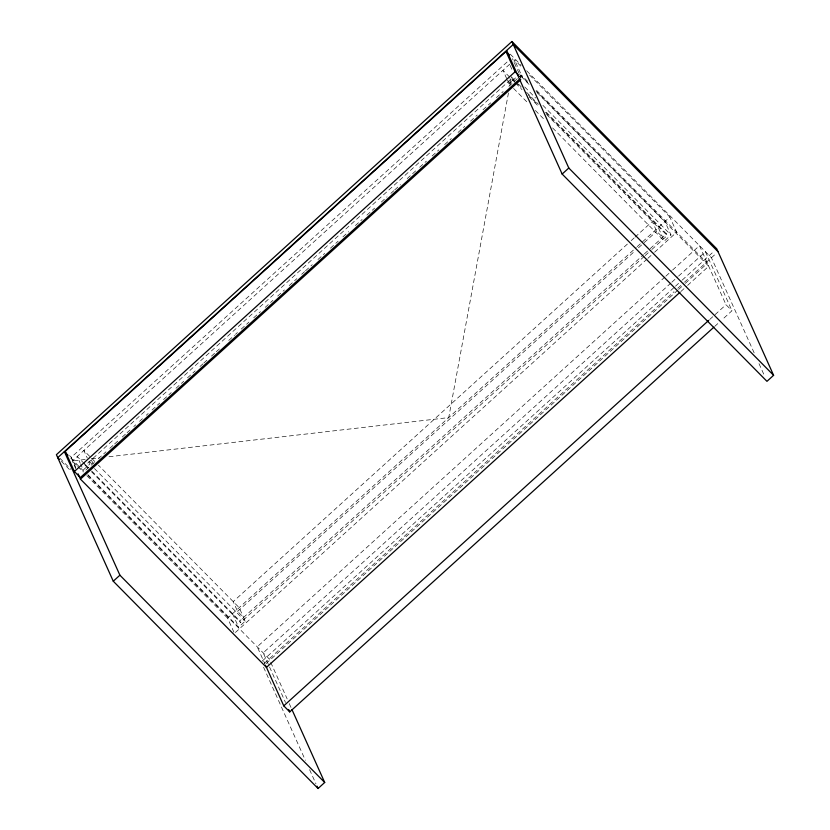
<?xml version="1.0" encoding="UTF-8"?>
<svg xmlns="http://www.w3.org/2000/svg" width="830" height="830" viewBox="0 0 830 830"><rect width="100%" height="100%" fill="white"/><g stroke="black" fill="none" stroke-linecap="round" stroke-linejoin="round"><path stroke-width="0.62" stroke-dasharray="4.15 3.11" d="M508.458 92.939L448.729 417.594L108.263 456.832M509.859 85.293L511.259 77.657M514.071 62.385L514.548 59.833L521.811 67.189M75.8 467.435L71.256 457.32L510.066 59.293M509.745 64.18L72.293 460.982L75.966 469.158M87.959 468.151L85.231 465.391L511.913 78.362L514.642 81.122M85.832 470.071L94.464 462.237M98.303 458.762L105.981 451.8M109.819 448.314L113.658 444.839M114.613 443.967L118.451 440.481M122.29 437.005L126.129 433.519M127.083 432.648L129.957 430.044M133.796 426.558L135.715 424.825M139.554 421.339L142.438 418.725M146.267 415.249L148.186 413.506M152.025 410.03L159.702 403.069M163.541 399.583L171.208 392.621M176.012 388.274L183.689 381.312M187.518 377.837L195.195 370.875M199.989 366.518L202.873 363.913M203.827 363.042L207.666 359.556M211.505 356.08L215.344 352.594M216.298 351.723L220.137 348.247M228.769 340.414L234.527 335.196M235.492 334.324L237.411 332.581M241.24 329.105L248.917 322.144M253.71 317.786L260.433 311.696M265.226 307.349L272.904 300.387M277.697 296.04L284.41 289.95M289.214 285.593L296.881 278.631M301.684 274.284L304.558 271.669M305.523 270.798L312.236 264.708M317.994 259.489L324.706 253.399M330.464 248.18L338.132 241.219M342.935 236.861L348.693 231.643M355.406 225.553L362.119 219.462M366.912 215.115L374.589 208.154M381.302 202.064L387.06 196.835M390.899 193.359L393.773 190.744M394.738 189.873L400.496 184.654M407.208 178.564L415.84 170.731M419.679 167.255L426.392 161.165M432.15 155.947L438.863 149.846M444.621 144.628L451.333 138.537M458.056 132.447L464.769 126.357M470.527 121.139L477.24 115.048M482.998 109.819L490.665 102.858M496.423 97.639L503.136 91.549M508.894 86.33L518.491 77.626M519.445 76.754L521.365 75.022L527.724 81.454M627.366 244.093L233.209 601.615L237.608 611.399L243.584 617.447M631.205 240.617L634.079 238.003M635.043 237.131L652.297 221.475L656.696 231.259L662.672 237.307M233.904 632.18L227.607 618.163L636.216 247.527M637.181 246.655L669.851 217.024L529.073 74.544M237.608 611.399L634.639 251.272M638.478 247.786L643.271 243.439M644.236 242.568L656.696 231.259M644.215 256.418L240.544 622.573L239.787 620.892L643.489 254.706M644.412 253.866L649.247 249.488M650.17 248.647L666.469 233.863L545.673 111.604M645.169 255.557L650.928 250.338M651.882 249.467L667.227 235.554L666.469 233.863M87.835 474.594L238.604 627.179L245.244 621.162L239.185 607.664L98.407 465.184M552.624 127.955L664.342 241.022L670.982 234.994L664.923 221.496L535.952 90.968M235.388 632.481L646.933 259.178M647.898 258.306L653.656 253.088M654.611 252.216L676.678 232.203L669.851 217.024M664.944 276.992L257.227 646.809L265.185 664.519M665.899 276.12L671.657 270.902M672.611 270.03L699.472 245.67L726.011 304.714L731.987 310.752L722.391 319.457M670.91 283.04L263.203 652.857L269.034 665.847M671.875 282.169L677.633 276.95M678.587 276.079L705.448 251.708L731.987 310.752M262.166 661.105L674.541 287.056M675.496 286.184L681.254 280.965M682.218 280.094L713.862 251.386M264.428 663.201L673.95 291.745M677.788 288.269L683.536 283.051M684.501 282.179L716.166 253.451M266.108 663.564L677.664 290.272M678.618 289.4L684.377 284.182M685.331 283.31L707.399 263.297L534.976 88.789M680.901 291.486L686.659 286.257M687.624 285.385L708.727 266.243L536.304 91.746M709.702 319.509L726.011 304.714M714.713 326.418L718.552 322.943M85.137 459.498L72.293 460.982L76.837 465.568M91.57 458.751L99.278 457.87M510.253 54.168L521.178 65.217M526.645 70.747L711.424 257.757L754.792 354.265M519.601 74.42L528.679 83.612M529.042 84.401L522.693 77.968L514.548 59.833M519.373 76.07L521.084 77.792L512.484 58.671M524.757 86.994L535.651 98.033M542.924 105.379L670.982 234.994M511.156 76.682L517.515 83.114M518.428 84.027L521.147 86.787M526.604 92.306L538.411 104.258M515.555 82.046L521.001 87.555M528.264 94.911L538.255 105.026M545.518 112.372L667.227 235.554M514.776 82.284L502.97 70.332L509.029 83.83L515.669 77.802L514.662 75.561M515.679 83.208L522.039 89.64M529.301 96.996L538.39 106.188M546.565 114.457L658.273 227.524L664.342 241.022M507.358 80.116L511.633 84.442M513.573 88.426L528.108 103.138M535.371 110.494L545.362 120.599M94.776 461.501L83.872 450.472L87.295 458.087M89.121 461.127L91.684 463.711M94.475 468.566L245.244 621.162M84.494 463.856L77.232 456.5L80.261 463.244M85.386 464.624L90.833 470.133M91.736 471.056L239.787 620.892M91.591 471.824L240.544 622.573M69.544 455.587L71.256 457.32M70.737 458.067L79.846 467.28M80.749 468.203L84.39 471.886M88.032 475.569L269.169 658.896L270.227 661.251M77.74 466.491L83.197 472.011M86.828 475.683L227.607 618.163M60.04 458.378L70.965 469.438M61.368 461.335L70.467 470.548M759.025 363.675L764.316 375.451M510.118 65.435L512.639 71.058M509.921 78.559L512.359 83.996M270.756 662.433L287.159 698.912M289.276 703.622L291.392 708.332M269.563 667.029L285.489 702.45M263.587 667.279L305.367 760.259M309.6 769.669L315.95 783.79M232.535 613.681L238.604 627.179M91.31 459.779L93.271 464.126M88.924 461.719L89.941 463.97L83.291 469.998L80.769 464.375M84.473 463.7L85.231 465.391"/><path stroke-width="1.25" d="M506.622 50.474L562.149 174.051L766.962 381.333L773.602 375.305L716.736 248.782L511.934 41.5L56.399 454.695L113.264 581.218L318.066 788.5L324.706 782.472L291.921 709.505M509.423 54.956L506.01 51.502L65.28 451.271L74.378 471.513L80.354 477.561L520.12 78.663M74.378 471.513L515.108 71.754L506.01 51.502M679.946 292.347L266.471 667.393L80.448 479.118L520.773 79.711M113.264 581.218L119.904 575.2L64.367 451.624L68.008 455.307M562.149 174.051L568.799 168.023L511.934 41.5M713.759 327.29L289.732 711.901L283.767 705.853L708.747 320.37M718.064 251.729L513.262 44.457L57.727 457.652L59.542 459.488M515.108 71.754L518.522 75.198M568.799 168.023L773.602 375.305M119.904 575.2L324.706 782.472M288.674 709.536L289.732 711.901M265.714 665.702L283.767 705.853M317.008 786.145L318.066 788.5M78.072 473.826L80.448 479.118"/></g></svg>
